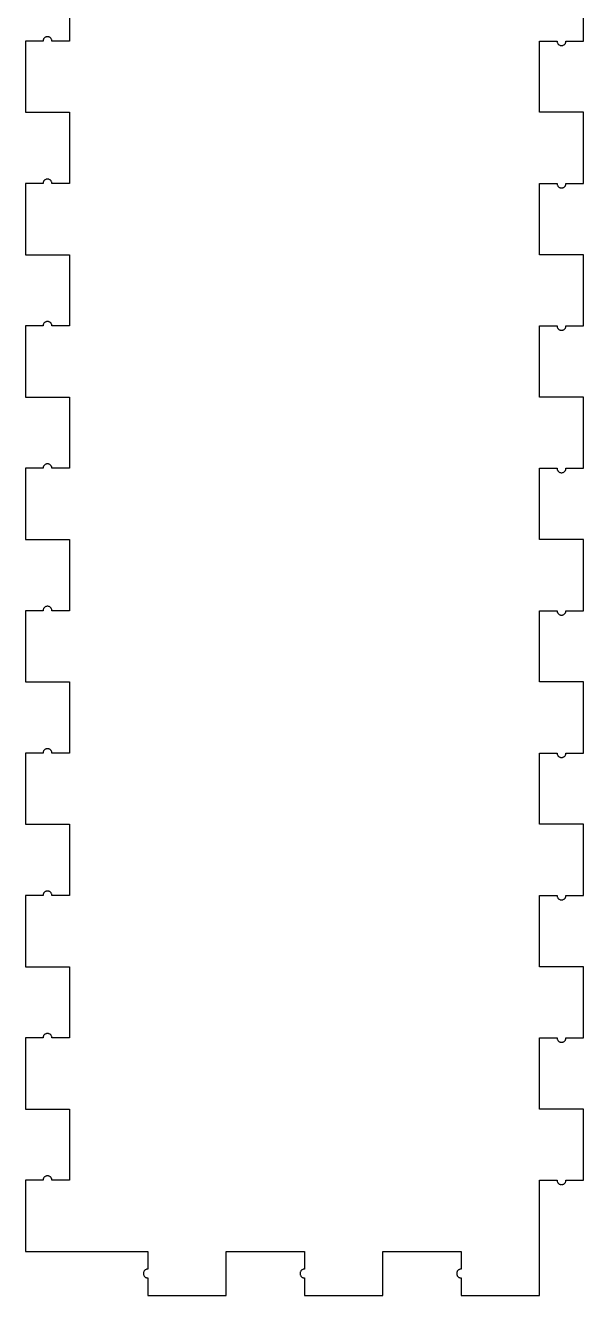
# Model space of a CAD drawing. Header units: metres. Extents: x -3 to 302, y -3 to 183.
# Drawn here: x 176.9 to 216.1, y -3.1 to 86.1 of the extents above; entities that cross this region are included whole.
import ezdxf

# ---------------------------------------------------------------- set-up
doc = ezdxf.new("R2010")
doc.units = ezdxf.units.M

msp = doc.modelspace()

# ---------------------------------------------------------------- linework, layer by layer
for p, q in [((180, 90), (180, 85)), ((216.1, 85), (216.1, 90)), ((178.14, 85), (176.9, 85)), ((176.9, 85), (176.9, 80)), ((178.142, 85.0324), (178.14, 85)), ((178.147, 85.0644), (178.142, 85.0324)), ((178.155, 85.0958), (178.147, 85.0644)), ((178.167, 85.1261), (178.155, 85.0958)), ((178.182, 85.155), (178.167, 85.1261)), ((178.199, 85.1822), (178.182, 85.155)), ((178.22, 85.2074), (178.199, 85.1822)), ((178.243, 85.2304), (178.22, 85.2074)), ((178.268, 85.2508), (178.243, 85.2304)), ((178.295, 85.2685), (178.268, 85.2508)), ((178.324, 85.2832), (178.295, 85.2685)), ((178.354, 85.2948), (178.324, 85.2832)), ((178.386, 85.3032), (178.354, 85.2948)), ((178.418, 85.3083), (178.386, 85.3032)), ((178.45, 85.31), (178.418, 85.3083)), ((178.482, 85.3083), (178.45, 85.31)), ((178.514, 85.3032), (178.482, 85.3083)), ((178.546, 85.2948), (178.514, 85.3032)), ((178.576, 85.2832), (178.546, 85.2948)), ((178.605, 85.2685), (178.576, 85.2832)), ((178.632, 85.2508), (178.605, 85.2685)), ((178.657, 85.2304), (178.632, 85.2508)), ((178.68, 85.2074), (178.657, 85.2304)), ((178.701, 85.1822), (178.68, 85.2074)), ((178.718, 85.155), (178.701, 85.1822)), ((178.733, 85.1261), (178.718, 85.155)), ((178.745, 85.0958), (178.733, 85.1261)), ((178.753, 85.0644), (178.745, 85.0958)), ((178.758, 85.0324), (178.753, 85.0644)), ((178.76, 85), (178.758, 85.0324)), ((180, 85), (178.76, 85)), ((213, 80), (213, 85)), ((213, 85), (214.24, 85)), ((214.24, 85), (214.242, 84.9676)), ((214.242, 84.9676), (214.247, 84.9356)), ((214.247, 84.9356), (214.255, 84.9042)), ((214.255, 84.9042), (214.267, 84.8739)), ((214.267, 84.8739), (214.282, 84.845)), ((214.282, 84.845), (214.299, 84.8178)), ((214.299, 84.8178), (214.32, 84.7926)), ((214.32, 84.7926), (214.343, 84.7696)), ((214.343, 84.7696), (214.368, 84.7492)), ((214.368, 84.7492), (214.395, 84.7315)), ((214.705, 84.7315), (214.732, 84.7492)), ((214.732, 84.7492), (214.757, 84.7696)), ((214.757, 84.7696), (214.78, 84.7926)), ((214.78, 84.7926), (214.801, 84.8178)), ((214.801, 84.8178), (214.818, 84.845)), ((214.818, 84.845), (214.833, 84.8739)), ((214.833, 84.8739), (214.845, 84.9042)), ((214.845, 84.9042), (214.853, 84.9356)), ((214.853, 84.9356), (214.858, 84.9676)), ((214.858, 84.9676), (214.86, 85)), ((214.86, 85), (216.1, 85)), ((214.395, 84.7315), (214.424, 84.7168)), ((214.424, 84.7168), (214.454, 84.7052)), ((214.454, 84.7052), (214.486, 84.6968)), ((214.486, 84.6968), (214.518, 84.6917)), ((214.518, 84.6917), (214.55, 84.69)), ((214.55, 84.69), (214.582, 84.6917)), ((214.582, 84.6917), (214.614, 84.6968)), ((214.614, 84.6968), (214.646, 84.7052)), ((214.646, 84.7052), (214.676, 84.7168)), ((214.676, 84.7168), (214.705, 84.7315)), ((176.9, 80), (180, 80)), ((180, 80), (180, 75)), ((216.1, 80), (213, 80)), ((216.1, 75), (216.1, 80)), ((178.14, 75), (176.9, 75)), ((176.9, 75), (176.9, 70)), ((178.142, 75.0324), (178.14, 75)), ((178.147, 75.0644), (178.142, 75.0324)), ((178.155, 75.0958), (178.147, 75.0644)), ((178.167, 75.1261), (178.155, 75.0958)), ((178.182, 75.155), (178.167, 75.1261)), ((178.199, 75.1822), (178.182, 75.155)), ((178.22, 75.2074), (178.199, 75.1822)), ((178.243, 75.2304), (178.22, 75.2074)), ((178.268, 75.2508), (178.243, 75.2304)), ((178.295, 75.2685), (178.268, 75.2508)), ((178.324, 75.2832), (178.295, 75.2685)), ((178.354, 75.2948), (178.324, 75.2832)), ((178.386, 75.3032), (178.354, 75.2948)), ((178.418, 75.3083), (178.386, 75.3032)), ((178.45, 75.31), (178.418, 75.3083)), ((178.482, 75.3083), (178.45, 75.31)), ((178.514, 75.3032), (178.482, 75.3083)), ((178.546, 75.2948), (178.514, 75.3032)), ((178.576, 75.2832), (178.546, 75.2948)), ((178.605, 75.2685), (178.576, 75.2832)), ((178.632, 75.2508), (178.605, 75.2685)), ((178.657, 75.2304), (178.632, 75.2508)), ((178.68, 75.2074), (178.657, 75.2304)), ((178.701, 75.1822), (178.68, 75.2074)), ((178.718, 75.155), (178.701, 75.1822)), ((178.733, 75.1261), (178.718, 75.155)), ((178.745, 75.0958), (178.733, 75.1261)), ((178.753, 75.0644), (178.745, 75.0958)), ((178.758, 75.0324), (178.753, 75.0644)), ((178.76, 75), (178.758, 75.0324)), ((180, 75), (178.76, 75)), ((213, 70), (213, 75)), ((213, 75), (214.24, 75)), ((214.24, 75), (214.242, 74.9676)), ((214.242, 74.9676), (214.247, 74.9356)), ((214.247, 74.9356), (214.255, 74.9042)), ((214.845, 74.9042), (214.853, 74.9356)), ((214.853, 74.9356), (214.858, 74.9676)), ((214.858, 74.9676), (214.86, 75)), ((214.86, 75), (216.1, 75)), ((214.255, 74.9042), (214.267, 74.8739)), ((214.267, 74.8739), (214.282, 74.845)), ((214.282, 74.845), (214.299, 74.8178)), ((214.299, 74.8178), (214.32, 74.7926)), ((214.32, 74.7926), (214.343, 74.7696)), ((214.343, 74.7696), (214.368, 74.7492)), ((214.368, 74.7492), (214.395, 74.7315)), ((214.395, 74.7315), (214.424, 74.7168)), ((214.424, 74.7168), (214.454, 74.7052)), ((214.454, 74.7052), (214.486, 74.6968)), ((214.486, 74.6968), (214.518, 74.6917)), ((214.518, 74.6917), (214.55, 74.69)), ((214.55, 74.69), (214.582, 74.6917)), ((214.582, 74.6917), (214.614, 74.6968)), ((214.614, 74.6968), (214.646, 74.7052)), ((214.646, 74.7052), (214.676, 74.7168)), ((214.676, 74.7168), (214.705, 74.7315)), ((214.705, 74.7315), (214.732, 74.7492)), ((214.732, 74.7492), (214.757, 74.7696)), ((214.757, 74.7696), (214.78, 74.7926)), ((214.78, 74.7926), (214.801, 74.8178)), ((214.801, 74.8178), (214.818, 74.845)), ((214.818, 74.845), (214.833, 74.8739)), ((214.833, 74.8739), (214.845, 74.9042)), ((176.9, 70), (180, 70)), ((180, 70), (180, 65)), ((216.1, 70), (213, 70)), ((216.1, 65), (216.1, 70)), ((178.167, 65.1261), (178.155, 65.0958)), ((178.182, 65.155), (178.167, 65.1261)), ((178.199, 65.1822), (178.182, 65.155)), ((178.22, 65.2074), (178.199, 65.1822)), ((178.243, 65.2304), (178.22, 65.2074)), ((178.268, 65.2508), (178.243, 65.2304)), ((178.295, 65.2685), (178.268, 65.2508)), ((178.324, 65.2832), (178.295, 65.2685)), ((178.354, 65.2948), (178.324, 65.2832)), ((178.386, 65.3032), (178.354, 65.2948)), ((178.418, 65.3083), (178.386, 65.3032)), ((178.45, 65.31), (178.418, 65.3083)), ((178.482, 65.3083), (178.45, 65.31)), ((178.514, 65.3032), (178.482, 65.3083)), ((178.546, 65.2948), (178.514, 65.3032)), ((178.576, 65.2832), (178.546, 65.2948)), ((178.605, 65.2685), (178.576, 65.2832)), ((178.632, 65.2508), (178.605, 65.2685)), ((178.657, 65.2304), (178.632, 65.2508)), ((178.68, 65.2074), (178.657, 65.2304)), ((178.701, 65.1822), (178.68, 65.2074)), ((178.718, 65.155), (178.701, 65.1822)), ((178.733, 65.1261), (178.718, 65.155)), ((178.745, 65.0958), (178.733, 65.1261)), ((178.14, 65), (176.9, 65)), ((176.9, 65), (176.9, 60)), ((178.142, 65.0324), (178.14, 65)), ((178.147, 65.0644), (178.142, 65.0324)), ((178.155, 65.0958), (178.147, 65.0644)), ((178.753, 65.0644), (178.745, 65.0958)), ((178.758, 65.0324), (178.753, 65.0644)), ((178.76, 65), (178.758, 65.0324)), ((180, 65), (178.76, 65)), ((213, 60), (213, 65)), ((213, 65), (214.24, 65)), ((214.24, 65), (214.242, 64.9676)), ((214.242, 64.9676), (214.247, 64.9356)), ((214.247, 64.9356), (214.255, 64.9042)), ((214.255, 64.9042), (214.267, 64.8739)), ((214.267, 64.8739), (214.282, 64.845)), ((214.282, 64.845), (214.299, 64.8178)), ((214.299, 64.8178), (214.32, 64.7926)), ((214.32, 64.7926), (214.343, 64.7696)), ((214.343, 64.7696), (214.368, 64.7492)), ((214.368, 64.7492), (214.395, 64.7315)), ((214.395, 64.7315), (214.424, 64.7168)), ((214.424, 64.7168), (214.454, 64.7052)), ((214.454, 64.7052), (214.486, 64.6968)), ((214.486, 64.6968), (214.518, 64.6917)), ((214.518, 64.6917), (214.55, 64.69)), ((214.55, 64.69), (214.582, 64.6917)), ((214.582, 64.6917), (214.614, 64.6968)), ((214.614, 64.6968), (214.646, 64.7052)), ((214.646, 64.7052), (214.676, 64.7168)), ((214.676, 64.7168), (214.705, 64.7315)), ((214.705, 64.7315), (214.732, 64.7492)), ((214.732, 64.7492), (214.757, 64.7696)), ((214.757, 64.7696), (214.78, 64.7926)), ((214.78, 64.7926), (214.801, 64.8178)), ((214.801, 64.8178), (214.818, 64.845)), ((214.818, 64.845), (214.833, 64.8739)), ((214.833, 64.8739), (214.845, 64.9042)), ((214.845, 64.9042), (214.853, 64.9356)), ((214.853, 64.9356), (214.858, 64.9676)), ((214.858, 64.9676), (214.86, 65)), ((214.86, 65), (216.1, 65)), ((176.9, 60), (180, 60)), ((180, 60), (180, 55)), ((216.1, 60), (213, 60)), ((216.1, 55), (216.1, 60)), ((178.418, 55.3083), (178.386, 55.3032)), ((178.45, 55.31), (178.418, 55.3083)), ((178.482, 55.3083), (178.45, 55.31)), ((178.514, 55.3032), (178.482, 55.3083)), ((178.14, 55), (176.9, 55)), ((176.9, 55), (176.9, 50)), ((178.142, 55.0324), (178.14, 55)), ((178.147, 55.0644), (178.142, 55.0324)), ((178.155, 55.0958), (178.147, 55.0644)), ((178.167, 55.1261), (178.155, 55.0958)), ((178.182, 55.155), (178.167, 55.1261)), ((178.199, 55.1822), (178.182, 55.155)), ((178.22, 55.2074), (178.199, 55.1822)), ((178.243, 55.2304), (178.22, 55.2074)), ((178.268, 55.2508), (178.243, 55.2304)), ((178.295, 55.2685), (178.268, 55.2508)), ((178.324, 55.2832), (178.295, 55.2685)), ((178.354, 55.2948), (178.324, 55.2832)), ((178.386, 55.3032), (178.354, 55.2948)), ((178.546, 55.2948), (178.514, 55.3032)), ((178.576, 55.2832), (178.546, 55.2948)), ((178.605, 55.2685), (178.576, 55.2832)), ((178.632, 55.2508), (178.605, 55.2685)), ((178.657, 55.2304), (178.632, 55.2508)), ((178.68, 55.2074), (178.657, 55.2304)), ((178.701, 55.1822), (178.68, 55.2074)), ((178.718, 55.155), (178.701, 55.1822)), ((178.733, 55.1261), (178.718, 55.155)), ((178.745, 55.0958), (178.733, 55.1261)), ((178.753, 55.0644), (178.745, 55.0958)), ((178.758, 55.0324), (178.753, 55.0644)), ((178.76, 55), (178.758, 55.0324)), ((180, 55), (178.76, 55)), ((213, 50), (213, 55)), ((213, 55), (214.24, 55)), ((214.24, 55), (214.242, 54.9676)), ((214.242, 54.9676), (214.247, 54.9356)), ((214.247, 54.9356), (214.255, 54.9042)), ((214.255, 54.9042), (214.267, 54.8739)), ((214.267, 54.8739), (214.282, 54.845)), ((214.282, 54.845), (214.299, 54.8178)), ((214.299, 54.8178), (214.32, 54.7926)), ((214.32, 54.7926), (214.343, 54.7696)), ((214.343, 54.7696), (214.368, 54.7492)), ((214.368, 54.7492), (214.395, 54.7315)), ((214.395, 54.7315), (214.424, 54.7168)), ((214.424, 54.7168), (214.454, 54.7052)), ((214.454, 54.7052), (214.486, 54.6968)), ((214.486, 54.6968), (214.518, 54.6917)), ((214.518, 54.6917), (214.55, 54.69)), ((214.55, 54.69), (214.582, 54.6917)), ((214.582, 54.6917), (214.614, 54.6968)), ((214.614, 54.6968), (214.646, 54.7052)), ((214.646, 54.7052), (214.676, 54.7168)), ((214.676, 54.7168), (214.705, 54.7315)), ((214.705, 54.7315), (214.732, 54.7492)), ((214.732, 54.7492), (214.757, 54.7696)), ((214.757, 54.7696), (214.78, 54.7926)), ((214.78, 54.7926), (214.801, 54.8178)), ((214.801, 54.8178), (214.818, 54.845)), ((214.818, 54.845), (214.833, 54.8739)), ((214.833, 54.8739), (214.845, 54.9042)), ((214.845, 54.9042), (214.853, 54.9356)), ((214.853, 54.9356), (214.858, 54.9676)), ((214.858, 54.9676), (214.86, 55)), ((214.86, 55), (216.1, 55)), ((176.9, 50), (180, 50)), ((180, 50), (180, 45)), ((216.1, 50), (213, 50)), ((216.1, 45), (216.1, 50)), ((178.14, 45), (176.9, 45)), ((176.9, 45), (176.9, 40)), ((178.142, 45.0324), (178.14, 45)), ((178.147, 45.0644), (178.142, 45.0324)), ((178.155, 45.0958), (178.147, 45.0644)), ((178.167, 45.1261), (178.155, 45.0958)), ((178.182, 45.155), (178.167, 45.1261)), ((178.199, 45.1822), (178.182, 45.155)), ((178.22, 45.2074), (178.199, 45.1822)), ((178.243, 45.2304), (178.22, 45.2074)), ((178.268, 45.2508), (178.243, 45.2304)), ((178.295, 45.2685), (178.268, 45.2508)), ((178.324, 45.2832), (178.295, 45.2685)), ((178.354, 45.2948), (178.324, 45.2832)), ((178.386, 45.3032), (178.354, 45.2948)), ((178.418, 45.3083), (178.386, 45.3032)), ((178.45, 45.31), (178.418, 45.3083)), ((178.482, 45.3083), (178.45, 45.31)), ((178.514, 45.3032), (178.482, 45.3083)), ((178.546, 45.2948), (178.514, 45.3032)), ((178.576, 45.2832), (178.546, 45.2948)), ((178.605, 45.2685), (178.576, 45.2832)), ((178.632, 45.2508), (178.605, 45.2685)), ((178.657, 45.2304), (178.632, 45.2508)), ((178.68, 45.2074), (178.657, 45.2304)), ((178.701, 45.1822), (178.68, 45.2074)), ((178.718, 45.155), (178.701, 45.1822)), ((178.733, 45.1261), (178.718, 45.155)), ((178.745, 45.0958), (178.733, 45.1261)), ((178.753, 45.0644), (178.745, 45.0958)), ((178.758, 45.0324), (178.753, 45.0644)), ((178.76, 45), (178.758, 45.0324)), ((180, 45), (178.76, 45)), ((213, 40), (213, 45)), ((213, 45), (214.24, 45)), ((214.24, 45), (214.242, 44.9676)), ((214.242, 44.9676), (214.247, 44.9356)), ((214.247, 44.9356), (214.255, 44.9042)), ((214.255, 44.9042), (214.267, 44.8739)), ((214.267, 44.8739), (214.282, 44.845)), ((214.282, 44.845), (214.299, 44.8178)), ((214.299, 44.8178), (214.32, 44.7926)), ((214.32, 44.7926), (214.343, 44.7696)), ((214.343, 44.7696), (214.368, 44.7492)), ((214.368, 44.7492), (214.395, 44.7315)), ((214.395, 44.7315), (214.424, 44.7168)), ((214.424, 44.7168), (214.454, 44.7052)), ((214.454, 44.7052), (214.486, 44.6968)), ((214.486, 44.6968), (214.518, 44.6917)), ((214.518, 44.6917), (214.55, 44.69)), ((214.55, 44.69), (214.582, 44.6917)), ((214.582, 44.6917), (214.614, 44.6968)), ((214.614, 44.6968), (214.646, 44.7052)), ((214.646, 44.7052), (214.676, 44.7168)), ((214.676, 44.7168), (214.705, 44.7315)), ((214.705, 44.7315), (214.732, 44.7492)), ((214.732, 44.7492), (214.757, 44.7696)), ((214.757, 44.7696), (214.78, 44.7926)), ((214.78, 44.7926), (214.801, 44.8178)), ((214.801, 44.8178), (214.818, 44.845)), ((214.818, 44.845), (214.833, 44.8739)), ((214.833, 44.8739), (214.845, 44.9042)), ((214.845, 44.9042), (214.853, 44.9356)), ((214.853, 44.9356), (214.858, 44.9676)), ((214.858, 44.9676), (214.86, 45)), ((214.86, 45), (216.1, 45)), ((176.9, 40), (180, 40)), ((180, 40), (180, 35)), ((216.1, 40), (213, 40)), ((216.1, 35), (216.1, 40)), ((178.14, 35), (176.9, 35)), ((176.9, 35), (176.9, 30)), ((178.142, 35.0324), (178.14, 35)), ((178.147, 35.0644), (178.142, 35.0324)), ((178.155, 35.0958), (178.147, 35.0644)), ((178.167, 35.1261), (178.155, 35.0958)), ((178.182, 35.155), (178.167, 35.1261)), ((178.199, 35.1822), (178.182, 35.155)), ((178.22, 35.2074), (178.199, 35.1822)), ((178.243, 35.2304), (178.22, 35.2074)), ((178.268, 35.2508), (178.243, 35.2304)), ((178.295, 35.2685), (178.268, 35.2508)), ((178.324, 35.2832), (178.295, 35.2685)), ((178.354, 35.2948), (178.324, 35.2832)), ((178.386, 35.3032), (178.354, 35.2948)), ((178.418, 35.3083), (178.386, 35.3032)), ((178.45, 35.31), (178.418, 35.3083)), ((178.482, 35.3083), (178.45, 35.31)), ((178.514, 35.3032), (178.482, 35.3083)), ((178.546, 35.2948), (178.514, 35.3032)), ((178.576, 35.2832), (178.546, 35.2948)), ((178.605, 35.2685), (178.576, 35.2832)), ((178.632, 35.2508), (178.605, 35.2685)), ((178.657, 35.2304), (178.632, 35.2508)), ((178.68, 35.2074), (178.657, 35.2304)), ((178.701, 35.1822), (178.68, 35.2074)), ((178.718, 35.155), (178.701, 35.1822)), ((178.733, 35.1261), (178.718, 35.155)), ((178.745, 35.0958), (178.733, 35.1261)), ((178.753, 35.0644), (178.745, 35.0958)), ((178.758, 35.0324), (178.753, 35.0644)), ((178.76, 35), (178.758, 35.0324)), ((180, 35), (178.76, 35)), ((213, 30), (213, 35)), ((213, 35), (214.24, 35)), ((214.24, 35), (214.242, 34.9676)), ((214.242, 34.9676), (214.247, 34.9356)), ((214.247, 34.9356), (214.255, 34.9042)), ((214.255, 34.9042), (214.267, 34.8739)), ((214.267, 34.8739), (214.282, 34.845)), ((214.282, 34.845), (214.299, 34.8178)), ((214.299, 34.8178), (214.32, 34.7926)), ((214.32, 34.7926), (214.343, 34.7696)), ((214.757, 34.7696), (214.78, 34.7926)), ((214.78, 34.7926), (214.801, 34.8178)), ((214.801, 34.8178), (214.818, 34.845)), ((214.818, 34.845), (214.833, 34.8739)), ((214.833, 34.8739), (214.845, 34.9042)), ((214.845, 34.9042), (214.853, 34.9356)), ((214.853, 34.9356), (214.858, 34.9676)), ((214.858, 34.9676), (214.86, 35)), ((214.86, 35), (216.1, 35)), ((214.343, 34.7696), (214.368, 34.7492)), ((214.368, 34.7492), (214.395, 34.7315)), ((214.395, 34.7315), (214.424, 34.7168)), ((214.424, 34.7168), (214.454, 34.7052)), ((214.454, 34.7052), (214.486, 34.6968)), ((214.486, 34.6968), (214.518, 34.6917)), ((214.518, 34.6917), (214.55, 34.69)), ((214.55, 34.69), (214.582, 34.6917)), ((214.582, 34.6917), (214.614, 34.6968)), ((214.614, 34.6968), (214.646, 34.7052)), ((214.646, 34.7052), (214.676, 34.7168)), ((214.676, 34.7168), (214.705, 34.7315)), ((214.705, 34.7315), (214.732, 34.7492)), ((214.732, 34.7492), (214.757, 34.7696)), ((176.9, 30), (180, 30)), ((180, 30), (180, 25)), ((216.1, 30), (213, 30)), ((216.1, 25), (216.1, 30)), ((178.14, 25), (176.9, 25)), ((176.9, 25), (176.9, 20)), ((178.142, 25.0324), (178.14, 25)), ((178.147, 25.0644), (178.142, 25.0324)), ((178.155, 25.0958), (178.147, 25.0644)), ((178.167, 25.1261), (178.155, 25.0958)), ((178.182, 25.155), (178.167, 25.1261)), ((178.199, 25.1822), (178.182, 25.155)), ((178.22, 25.2074), (178.199, 25.1822)), ((178.243, 25.2304), (178.22, 25.2074)), ((178.268, 25.2508), (178.243, 25.2304)), ((178.295, 25.2685), (178.268, 25.2508)), ((178.324, 25.2832), (178.295, 25.2685)), ((178.354, 25.2948), (178.324, 25.2832)), ((178.386, 25.3032), (178.354, 25.2948)), ((178.418, 25.3083), (178.386, 25.3032)), ((178.45, 25.31), (178.418, 25.3083)), ((178.482, 25.3083), (178.45, 25.31)), ((178.514, 25.3032), (178.482, 25.3083)), ((178.546, 25.2948), (178.514, 25.3032)), ((178.576, 25.2832), (178.546, 25.2948)), ((178.605, 25.2685), (178.576, 25.2832)), ((178.632, 25.2508), (178.605, 25.2685)), ((178.657, 25.2304), (178.632, 25.2508)), ((178.68, 25.2074), (178.657, 25.2304)), ((178.701, 25.1822), (178.68, 25.2074)), ((178.718, 25.155), (178.701, 25.1822)), ((178.733, 25.1261), (178.718, 25.155)), ((178.745, 25.0958), (178.733, 25.1261)), ((178.753, 25.0644), (178.745, 25.0958)), ((178.758, 25.0324), (178.753, 25.0644)), ((178.76, 25), (178.758, 25.0324)), ((180, 25), (178.76, 25)), ((213, 20), (213, 25)), ((213, 25), (214.24, 25)), ((214.24, 25), (214.242, 24.9676)), ((214.858, 24.9676), (214.86, 25)), ((214.86, 25), (216.1, 25)), ((214.242, 24.9676), (214.247, 24.9356)), ((214.247, 24.9356), (214.255, 24.9042)), ((214.255, 24.9042), (214.267, 24.8739)), ((214.267, 24.8739), (214.282, 24.845)), ((214.282, 24.845), (214.299, 24.8178)), ((214.299, 24.8178), (214.32, 24.7926)), ((214.32, 24.7926), (214.343, 24.7696)), ((214.343, 24.7696), (214.368, 24.7492)), ((214.368, 24.7492), (214.395, 24.7315)), ((214.395, 24.7315), (214.424, 24.7168)), ((214.424, 24.7168), (214.454, 24.7052)), ((214.454, 24.7052), (214.486, 24.6968)), ((214.486, 24.6968), (214.518, 24.6917)), ((214.518, 24.6917), (214.55, 24.69)), ((214.55, 24.69), (214.582, 24.6917)), ((214.582, 24.6917), (214.614, 24.6968)), ((214.614, 24.6968), (214.646, 24.7052)), ((214.646, 24.7052), (214.676, 24.7168)), ((214.676, 24.7168), (214.705, 24.7315)), ((214.705, 24.7315), (214.732, 24.7492)), ((214.732, 24.7492), (214.757, 24.7696)), ((214.757, 24.7696), (214.78, 24.7926)), ((214.78, 24.7926), (214.801, 24.8178)), ((214.801, 24.8178), (214.818, 24.845)), ((214.818, 24.845), (214.833, 24.8739)), ((214.833, 24.8739), (214.845, 24.9042)), ((214.845, 24.9042), (214.853, 24.9356)), ((214.853, 24.9356), (214.858, 24.9676)), ((176.9, 20), (180, 20)), ((180, 20), (180, 15)), ((216.1, 20), (213, 20)), ((216.1, 15), (216.1, 20)), ((178.199, 15.1822), (178.182, 15.155)), ((178.22, 15.2074), (178.199, 15.1822)), ((178.243, 15.2304), (178.22, 15.2074)), ((178.268, 15.2508), (178.243, 15.2304)), ((178.295, 15.2685), (178.268, 15.2508)), ((178.324, 15.2832), (178.295, 15.2685)), ((178.354, 15.2948), (178.324, 15.2832)), ((178.386, 15.3032), (178.354, 15.2948)), ((178.418, 15.3083), (178.386, 15.3032)), ((178.45, 15.31), (178.418, 15.3083)), ((178.482, 15.3083), (178.45, 15.31)), ((178.514, 15.3032), (178.482, 15.3083)), ((178.546, 15.2948), (178.514, 15.3032)), ((178.576, 15.2832), (178.546, 15.2948)), ((178.605, 15.2685), (178.576, 15.2832)), ((178.632, 15.2508), (178.605, 15.2685)), ((178.657, 15.2304), (178.632, 15.2508)), ((178.68, 15.2074), (178.657, 15.2304)), ((178.701, 15.1822), (178.68, 15.2074)), ((178.718, 15.155), (178.701, 15.1822)), ((178.14, 15), (176.9, 15)), ((176.9, 15), (176.9, 10)), ((178.142, 15.0324), (178.14, 15)), ((178.147, 15.0644), (178.142, 15.0324)), ((178.155, 15.0958), (178.147, 15.0644)), ((178.167, 15.1261), (178.155, 15.0958)), ((178.182, 15.155), (178.167, 15.1261)), ((178.733, 15.1261), (178.718, 15.155)), ((178.745, 15.0958), (178.733, 15.1261)), ((178.753, 15.0644), (178.745, 15.0958)), ((178.758, 15.0324), (178.753, 15.0644)), ((178.76, 15), (178.758, 15.0324)), ((180, 15), (178.76, 15)), ((213, 10), (213, 15)), ((213, 15), (214.24, 15)), ((214.24, 15), (214.242, 14.9676)), ((214.242, 14.9676), (214.247, 14.9356)), ((214.247, 14.9356), (214.255, 14.9042)), ((214.255, 14.9042), (214.267, 14.8739)), ((214.267, 14.8739), (214.282, 14.845)), ((214.282, 14.845), (214.299, 14.8178)), ((214.299, 14.8178), (214.32, 14.7926)), ((214.32, 14.7926), (214.343, 14.7696)), ((214.343, 14.7696), (214.368, 14.7492)), ((214.368, 14.7492), (214.395, 14.7315)), ((214.395, 14.7315), (214.424, 14.7168)), ((214.424, 14.7168), (214.454, 14.7052)), ((214.454, 14.7052), (214.486, 14.6968)), ((214.486, 14.6968), (214.518, 14.6917)), ((214.518, 14.6917), (214.55, 14.69)), ((214.55, 14.69), (214.582, 14.6917)), ((214.582, 14.6917), (214.614, 14.6968)), ((214.614, 14.6968), (214.646, 14.7052)), ((214.646, 14.7052), (214.676, 14.7168)), ((214.676, 14.7168), (214.705, 14.7315)), ((214.705, 14.7315), (214.732, 14.7492)), ((214.732, 14.7492), (214.757, 14.7696)), ((214.757, 14.7696), (214.78, 14.7926)), ((214.78, 14.7926), (214.801, 14.8178)), ((214.801, 14.8178), (214.818, 14.845)), ((214.818, 14.845), (214.833, 14.8739)), ((214.833, 14.8739), (214.845, 14.9042)), ((214.845, 14.9042), (214.853, 14.9356)), ((214.853, 14.9356), (214.858, 14.9676)), ((214.858, 14.9676), (214.86, 15)), ((214.86, 15), (216.1, 15)), ((176.9, 10), (180, 10)), ((180, 10), (180, 5)), ((216.1, 10), (213, 10)), ((216.1, 5), (216.1, 10)), ((178.14, 5), (176.9, 5)), ((176.9, 5), (176.9, 0)), ((178.142, 5.03239), (178.14, 5)), ((178.147, 5.06444), (178.142, 5.03239)), ((178.155, 5.09579), (178.147, 5.06444)), ((178.167, 5.12608), (178.155, 5.09579)), ((178.182, 5.155), (178.167, 5.12608)), ((178.199, 5.18221), (178.182, 5.155)), ((178.22, 5.20743), (178.199, 5.18221)), ((178.243, 5.23036), (178.22, 5.20743)), ((178.268, 5.25079), (178.243, 5.23036)), ((178.295, 5.26846), (178.268, 5.25079)), ((178.324, 5.28319), (178.295, 5.26846)), ((178.354, 5.29482), (178.324, 5.28319)), ((178.386, 5.30322), (178.354, 5.29482)), ((178.418, 5.30829), (178.386, 5.30322)), ((178.45, 5.31), (178.418, 5.30829)), ((178.482, 5.30829), (178.45, 5.31)), ((178.514, 5.30322), (178.482, 5.30829)), ((178.546, 5.29482), (178.514, 5.30322)), ((178.576, 5.28319), (178.546, 5.29482)), ((178.605, 5.26846), (178.576, 5.28319)), ((178.632, 5.25079), (178.605, 5.26846)), ((178.657, 5.23036), (178.632, 5.25079)), ((178.68, 5.20743), (178.657, 5.23036)), ((178.701, 5.18221), (178.68, 5.20743)), ((178.718, 5.155), (178.701, 5.18221)), ((178.733, 5.12608), (178.718, 5.155)), ((178.745, 5.09579), (178.733, 5.12608)), ((178.753, 5.06444), (178.745, 5.09579)), ((178.758, 5.03239), (178.753, 5.06444)), ((178.76, 5), (178.758, 5.03239)), ((180, 5), (178.76, 5)), ((213, -3.09999), (213, 5)), ((213, 5), (214.24, 5)), ((214.24, 5), (214.242, 4.96761)), ((214.242, 4.96761), (214.247, 4.93556)), ((214.247, 4.93556), (214.255, 4.90421)), ((214.255, 4.90421), (214.267, 4.87392)), ((214.267, 4.87392), (214.282, 4.845)), ((214.282, 4.845), (214.299, 4.81779)), ((214.299, 4.81779), (214.32, 4.79257)), ((214.32, 4.79257), (214.343, 4.76964)), ((214.343, 4.76964), (214.368, 4.74921)), ((214.368, 4.74921), (214.395, 4.73154)), ((214.395, 4.73154), (214.424, 4.71681)), ((214.424, 4.71681), (214.454, 4.70518)), ((214.454, 4.70518), (214.486, 4.69678)), ((214.486, 4.69678), (214.518, 4.69171)), ((214.518, 4.69171), (214.55, 4.69)), ((214.55, 4.69), (214.582, 4.69171)), ((214.582, 4.69171), (214.614, 4.69678)), ((214.614, 4.69678), (214.646, 4.70518)), ((214.646, 4.70518), (214.676, 4.71681)), ((214.676, 4.71681), (214.705, 4.73154)), ((214.705, 4.73154), (214.732, 4.74921)), ((214.732, 4.74921), (214.757, 4.76964)), ((214.757, 4.76964), (214.78, 4.79257)), ((214.78, 4.79257), (214.801, 4.81779)), ((214.801, 4.81779), (214.818, 4.845)), ((214.818, 4.845), (214.833, 4.87392)), ((214.833, 4.87392), (214.845, 4.90421)), ((214.845, 4.90421), (214.853, 4.93556)), ((214.853, 4.93556), (214.858, 4.96761)), ((214.858, 4.96761), (214.86, 5)), ((214.86, 5), (216.1, 5)), ((176.9, 0), (185.5, 0)), ((185.5, 0), (185.5, -1.23999)), ((191, 0), (196.5, 0)), ((191, -3.09999), (191, 0)), ((196.5, 0), (196.5, -1.23999)), ((202, -3.09999), (202, 0)), ((202, 0), (207.5, 0)), ((207.5, 0), (207.5, -1.23999)), ((185.192, -1.51758), (185.19, -1.54999)), ((185.19, -1.54999), (185.192, -1.5824)), ((185.197, -1.48553), (185.192, -1.51758)), ((185.192, -1.5824), (185.197, -1.61444)), ((185.205, -1.45419), (185.197, -1.48553)), ((185.197, -1.61444), (185.205, -1.64578)), ((185.217, -1.4239), (185.205, -1.45419)), ((185.205, -1.64578), (185.217, -1.67607)), ((185.232, -1.39499), (185.217, -1.4239)), ((185.217, -1.67607), (185.232, -1.70499)), ((185.249, -1.36777), (185.232, -1.39499)), ((185.232, -1.70499), (185.249, -1.73219)), ((185.27, -1.34256), (185.249, -1.36777)), ((185.249, -1.73219), (185.27, -1.75742)), ((185.293, -1.31961), (185.27, -1.34256)), ((185.27, -1.75742), (185.293, -1.78036)), ((185.318, -1.29919), (185.293, -1.31961)), ((185.293, -1.78036), (185.318, -1.80078)), ((185.345, -1.28152), (185.318, -1.29919)), ((185.374, -1.26678), (185.345, -1.28152)), ((185.404, -1.25516), (185.374, -1.26678)), ((185.436, -1.24677), (185.404, -1.25516)), ((185.468, -1.24168), (185.436, -1.24677)), ((185.5, -1.23999), (185.468, -1.24168)), ((196.192, -1.51758), (196.19, -1.54999)), ((196.19, -1.54999), (196.192, -1.5824)), ((196.197, -1.48553), (196.192, -1.51758)), ((196.192, -1.5824), (196.197, -1.61444)), ((196.205, -1.45419), (196.197, -1.48553)), ((196.197, -1.61444), (196.205, -1.64578)), ((196.217, -1.4239), (196.205, -1.45419)), ((196.205, -1.64578), (196.217, -1.67607)), ((196.232, -1.39499), (196.217, -1.4239)), ((196.217, -1.67607), (196.232, -1.70499)), ((196.249, -1.36777), (196.232, -1.39499)), ((196.232, -1.70499), (196.249, -1.73219)), ((196.27, -1.34256), (196.249, -1.36777)), ((196.249, -1.73219), (196.27, -1.75742)), ((196.293, -1.31961), (196.27, -1.34256)), ((196.27, -1.75742), (196.293, -1.78036)), ((196.318, -1.29919), (196.293, -1.31961)), ((196.293, -1.78036), (196.318, -1.80078)), ((196.345, -1.28152), (196.318, -1.29919)), ((196.374, -1.26678), (196.345, -1.28152)), ((196.404, -1.25516), (196.374, -1.26678)), ((196.436, -1.24677), (196.404, -1.25516)), ((196.468, -1.24168), (196.436, -1.24677)), ((196.5, -1.23999), (196.468, -1.24168)), ((207.192, -1.51758), (207.19, -1.54999)), ((207.19, -1.54999), (207.192, -1.5824)), ((207.197, -1.48553), (207.192, -1.51758)), ((207.192, -1.5824), (207.197, -1.61444)), ((207.205, -1.45419), (207.197, -1.48553)), ((207.197, -1.61444), (207.205, -1.64578)), ((207.217, -1.4239), (207.205, -1.45419)), ((207.205, -1.64578), (207.217, -1.67607)), ((207.232, -1.39499), (207.217, -1.4239)), ((207.217, -1.67607), (207.232, -1.70499)), ((207.249, -1.36777), (207.232, -1.39499)), ((207.232, -1.70499), (207.249, -1.73219)), ((207.27, -1.34256), (207.249, -1.36777)), ((207.249, -1.73219), (207.27, -1.75742)), ((207.293, -1.31961), (207.27, -1.34256)), ((207.27, -1.75742), (207.293, -1.78036)), ((207.318, -1.29919), (207.293, -1.31961)), ((207.293, -1.78036), (207.318, -1.80078)), ((207.345, -1.28152), (207.318, -1.29919)), ((207.374, -1.26678), (207.345, -1.28152)), ((207.404, -1.25516), (207.374, -1.26678)), ((207.436, -1.24677), (207.404, -1.25516)), ((207.468, -1.24168), (207.436, -1.24677)), ((207.5, -1.23999), (207.468, -1.24168)), ((185.318, -1.80078), (185.345, -1.81845)), ((185.345, -1.81845), (185.374, -1.83319)), ((185.374, -1.83319), (185.404, -1.84482)), ((185.404, -1.84482), (185.436, -1.85321)), ((185.436, -1.85321), (185.468, -1.85829)), ((185.468, -1.85829), (185.5, -1.85999)), ((185.5, -1.85999), (185.5, -3.09999)), ((196.318, -1.80078), (196.345, -1.81845)), ((196.345, -1.81845), (196.374, -1.83319)), ((196.374, -1.83319), (196.404, -1.84482)), ((196.404, -1.84482), (196.436, -1.85321)), ((196.436, -1.85321), (196.468, -1.85829)), ((196.468, -1.85829), (196.5, -1.85999)), ((196.5, -1.85999), (196.5, -3.09999)), ((207.318, -1.80078), (207.345, -1.81845)), ((207.345, -1.81845), (207.374, -1.83319)), ((207.374, -1.83319), (207.404, -1.84482)), ((207.404, -1.84482), (207.436, -1.85321)), ((207.436, -1.85321), (207.468, -1.85829)), ((207.468, -1.85829), (207.5, -1.85999)), ((207.5, -1.85999), (207.5, -3.09999)), ((185.5, -3.09999), (191, -3.09999)), ((196.5, -3.09999), (202, -3.09999)), ((207.5, -3.09999), (213, -3.09999))]:
    msp.add_line(p, q)

doc.saveas('drawing.dxf')
